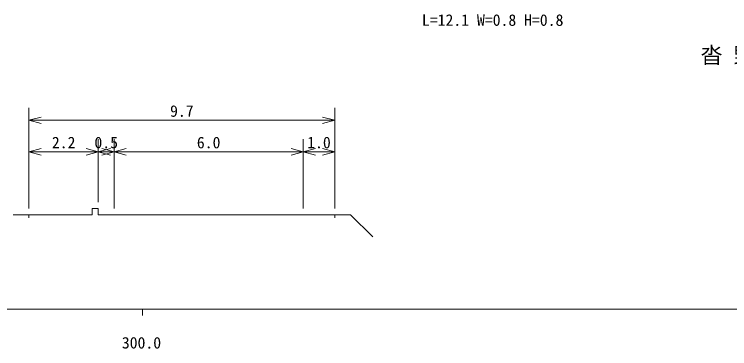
# Model space of a CAD drawing. Units: millimetres, scale not verified, with parts at other scales. Extents: x 40000 to 680000, y 20000 to 380000.
# Drawn here: x 347674 to 461149, y 198715 to 251834 of the extents above; entities that cross this region are included whole.
import ezdxf
from ezdxf.enums import TextEntityAlignment as Align

# ---------------------------------------------------------------- set-up
doc = ezdxf.new("R2010")
doc.units = ezdxf.units.MM
doc.header["$LTSCALE"] = 1000
for name, color, linetype, lineweight in [('M-BGD', 7, 'Continuous', 13), ('M-STR-HTXT', 7, 'Continuous', 13), ('M-TTL-BAND', 7, 'Continuous', 13)]:
    doc.layers.add(name, color=color, linetype=linetype, lineweight=lineweight)
doc.styles.add('ＭＳ ゴシック', font='')
doc.styles.get('ＭＳ ゴシック').set_extended_font_data('MS Gothic')

msp = doc.modelspace()

# ---------------------------------------------------------------- linework, layer by layer
at = {"layer": 'M-STR-HTXT'}
for p, q in [((350000, 221000), (350000, 237000)), ((398500, 221000), (398500, 237000)), ((351932, 235518), (350000, 235000)), ((350000, 235000), (398500, 235000)), ((350000, 235000), (351932, 234482)), ((398500, 235000), (396568, 235518)), ((396568, 234482), (398500, 235000)), ((350000, 221000), (350000, 232000)), ((361000, 222000), (361000, 232000)), ((363500, 221000), (363500, 232000)), ((393500, 221000), (393500, 232000)), ((398500, 221000), (398500, 232000)), ((351932, 230518), (350000, 230000)), ((361000, 230000), (359068, 230518)), ((362932, 230518), (361000, 230000)), ((363500, 230000), (361568, 230518)), ((365432, 230518), (363500, 230000)), ((393500, 230000), (391568, 230518)), ((395432, 230518), (393500, 230000)), ((398500, 230000), (396568, 230518)), ((350000, 230000), (361000, 230000)), ((350000, 230000), (351932, 229482)), ((359068, 229482), (361000, 230000)), ((361000, 230000), (363500, 230000)), ((361000, 230000), (362932, 229482)), ((361568, 229482), (363500, 230000)), ((363500, 230000), (393500, 230000)), ((363500, 230000), (365432, 229482)), ((391568, 229482), (393500, 230000)), ((393500, 230000), (398500, 230000)), ((393500, 230000), (395432, 229482)), ((396568, 229482), (398500, 230000)), ((360000, 221000), (360000, 220000)), ((361000, 221000), (360000, 221000)), ((361000, 221000), (361000, 220000)), ((347500, 220000), (350000, 220000)), ((350000, 220000), (360000, 220000)), ((350000, 220000), (350000, 219500)), ((361000, 220000), (363500, 220000)), ((363500, 220000), (393500, 220000)), ((393500, 220000), (398500, 220000)), ((398500, 220000), (398500, 219500)), ((398500, 220000), (401000, 220000)), ((401000, 220000), (404536, 216464))]:
    msp.add_line(p, q, dxfattribs=at)
at = {"layer": 'M-TTL-BAND'}
for p, q in [((40000, 205000), (579000, 205000)), ((368000, 205000), (368000, 204000))]:
    msp.add_line(p, q, dxfattribs=at)

# ---------------------------------------------------------------- texts
at = {"layer": 'M-BGD', "style": 'ＭＳ ゴシック'}
msp.add_text('沓 野', height=2566, dxfattribs=at).set_placement((460905, 243274), align=Align.BOTTOM_CENTER)
at = {"layer": 'M-STR-HTXT', "style": 'ＭＳ ゴシック'}
msp.add_text('L=12.1 W=0.8 H=0.8', height=1833, dxfattribs=at).set_placement((412329, 251834), align=Align.TOP_LEFT)
for s, p in [('9.7', (374250, 235000)), ('2.2', (355500, 230000)), ('0.5', (362250, 230000)), ('6.0', (378500, 230000)), ('1.0', (396000, 230000))]:
    msp.add_text(s, height=1833, dxfattribs=at).set_placement(p, align=Align.BOTTOM_CENTER)
at = {"layer": 'M-TTL-BAND', "style": 'ＭＳ ゴシック'}
msp.add_text('300.0', height=1833, dxfattribs=at).set_placement((367844, 198195), align=Align.BOTTOM_CENTER)

doc.saveas('drawing.dxf')
